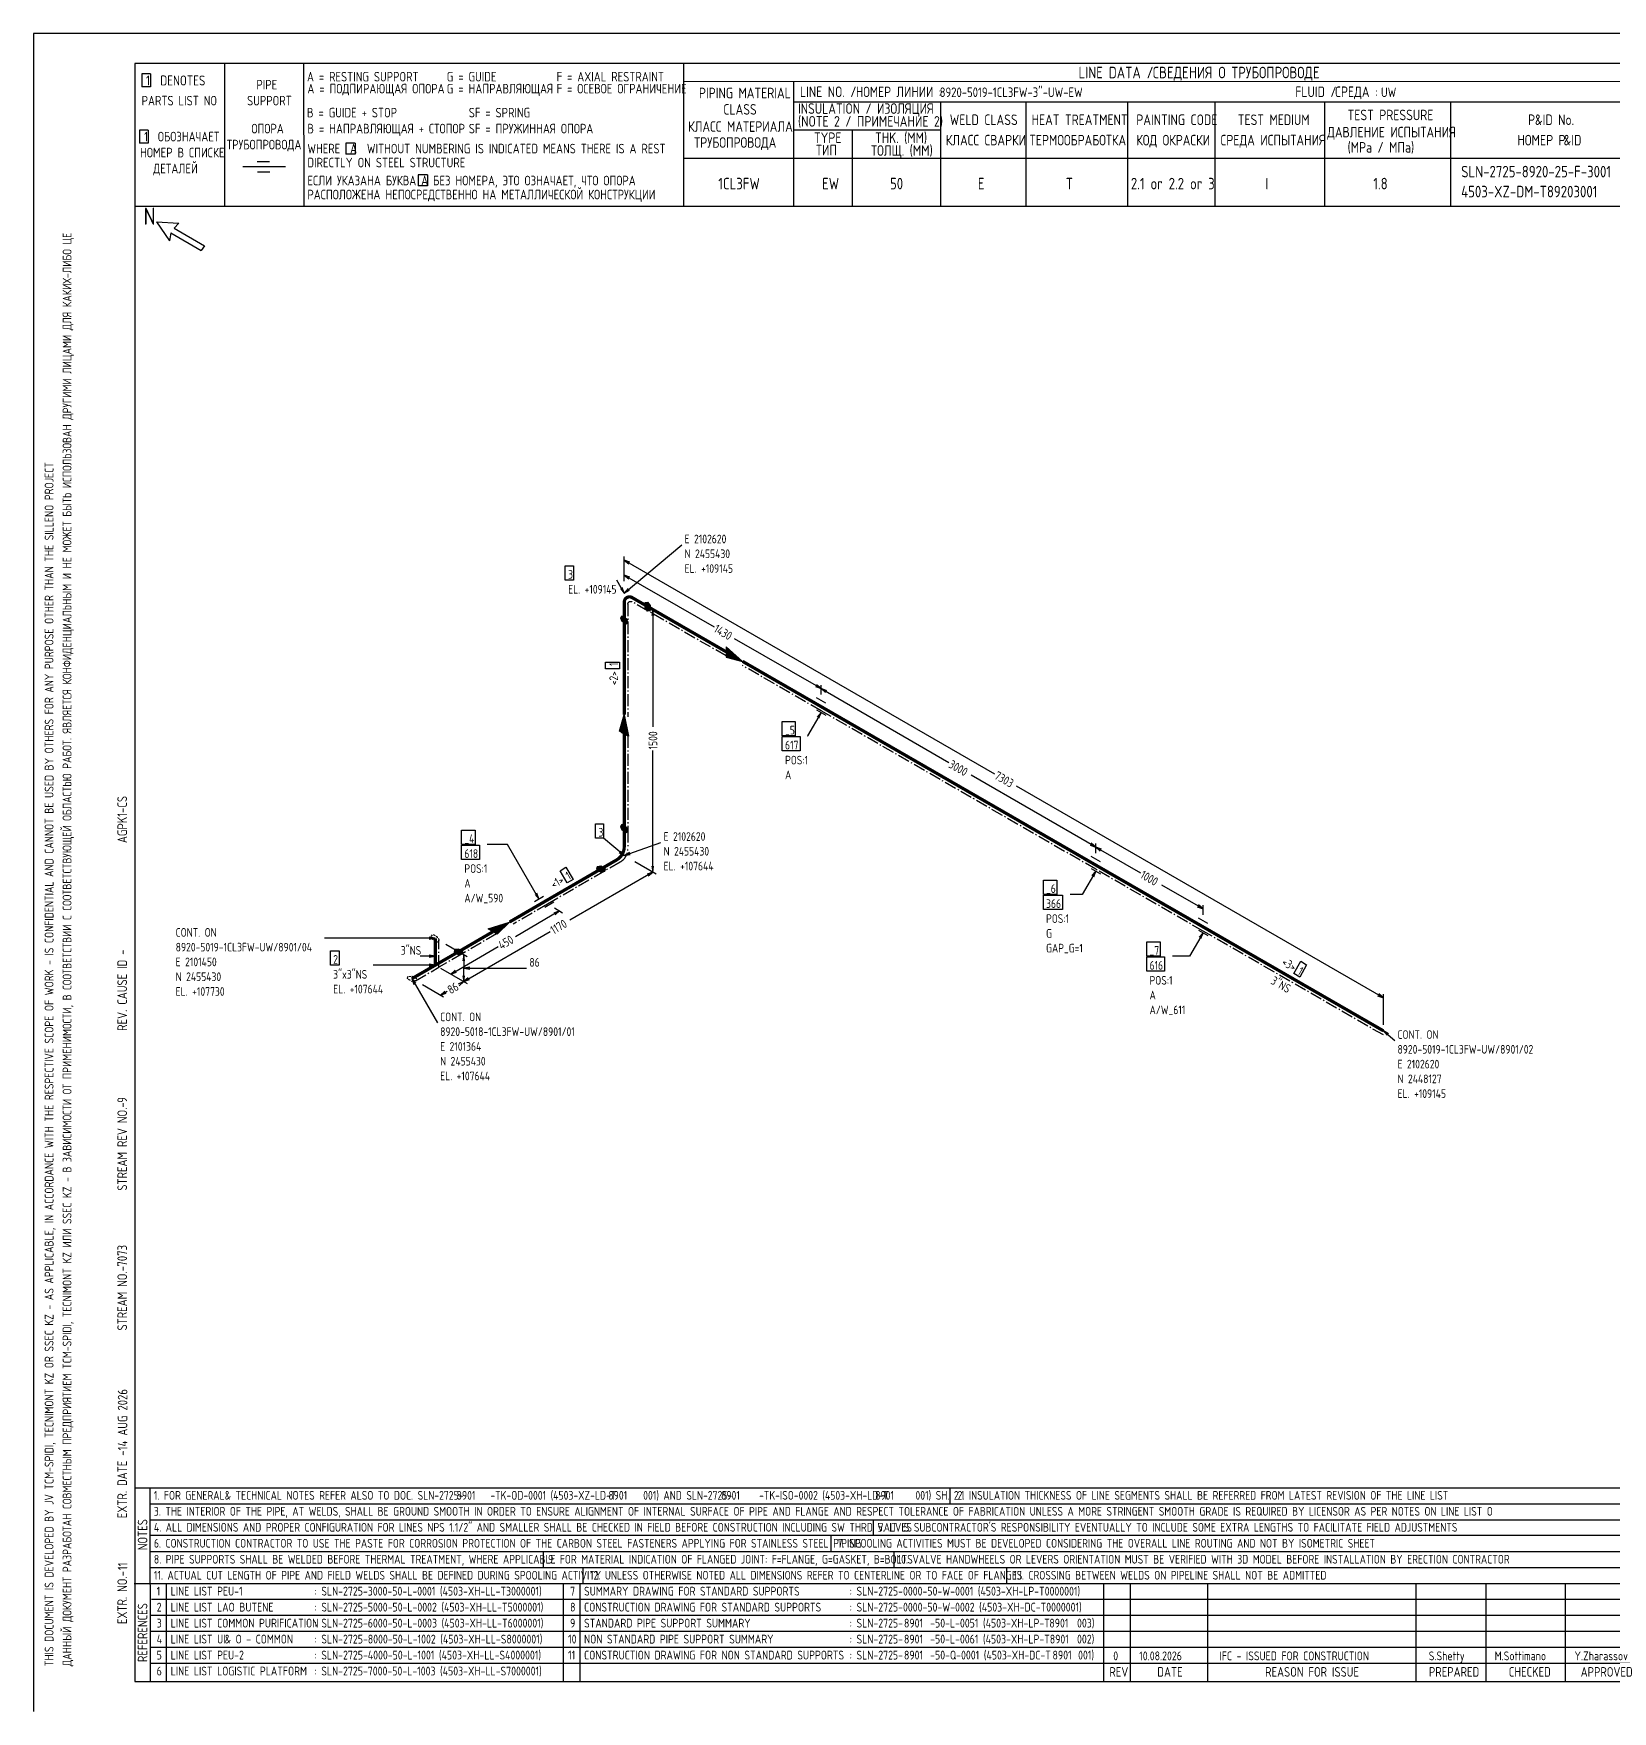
# Model space of a CAD drawing. Extents: x -1005 to 594, y -998 to 420.
# Drawn here: x 0 to 395.3, y 0 to 420 of the extents above; entities that cross this region are included whole.
import ezdxf

# ---------------------------------------------------------------- set-up
doc = ezdxf.new("R2010")
doc.units = 0
doc.linetypes.add('GT100', pattern=[0.8, 0.533333, -0.266667])
doc.linetypes.add('GT111', pattern=[4.5, 3, -0.6, 0.3, -0.6])
doc.styles.add('TTFN17', font='GOST type A')

msp = doc.modelspace()

# ---------------------------------------------------------------- linework, layer by layer
at = {"layer": 'GT_1', "flags": 128}
for points in [[(0, 420), (0, 0)], [(594, 420), (0, 420)], [(589.1, 412.5), (25.4, 412.5)], [(25.4, 412.5), (25.4, 7.5)], [(47.8, 412.5), (47.8, 376.7)], [(67.6, 412.5), (67.7, 376.7)], [(162.7, 412.5), (162.7, 376.7)], [(29.3, 409.9), (27.1, 409.9)], [(27.1, 409.9), (27.1, 406.7)], [(29.3, 409.9), (29.3, 406.7)], [(589.1, 408), (162.7, 407.9)], [(190.3, 407.8), (190.3, 376.7)], [(29.3, 406.7), (27.1, 406.7)], [(190.3, 402.9), (402.7, 402.9)], [(227.1, 402.9), (227.1, 376.7)], [(248.4, 402.9), (248.4, 376.8)], [(273.9, 402.9), (273.9, 376.7)], [(295.8, 402.9), (295.8, 376.7)], [(323.2, 402.9), (323.2, 376.7)], [(354.8, 402.9), (354.8, 376.8)], [(28.7, 395.8), (26.5, 395.8)], [(26.5, 395.8), (26.5, 392.6)], [(28.7, 395.8), (28.7, 392.6)], [(227.1, 395.8), (190.3, 395.8)], [(205, 395.8), (205, 376.7)], [(28.7, 392.6), (26.5, 392.6)], [(80.5, 392.6), (78.2, 392.6)], [(78.2, 392.6), (78.2, 389.8)], [(80.5, 392.6), (80.5, 389.8)], [(63.1, 386.6), (52.4, 386.6)], [(59.1, 387.9), (56, 387.9)], [(80.5, 389.8), (78.2, 389.8)], [(230.2, 388.7), (162.7, 388.7)], [(402.7, 388.7), (226.9, 388.7)], [(59.2, 385.3), (56.1, 385.3)], [(98.6, 384.6), (96.3, 384.6)], [(96.3, 384.6), (96.3, 381.9)], [(98.6, 384.6), (98.6, 381.9)], [(98.6, 381.9), (96.3, 381.9)], [(402.7, 376.7), (25.4, 376.7)], [(30.8, 372.9), (34, 368.1)], [(30.8, 372.9), (36.4, 372.5)], [(34.4, 370.1), (34, 368.1)], [(34.4, 370.1), (42, 365.7)], [(36.4, 372.5), (35.2, 371.3)], [(35.2, 371.3), (42.8, 366.9)], [(42.8, 366.9), (42, 365.7)], [(147.9, 279.95), (162.3, 292.025)], [(133.125, 286.775), (135.15, 286.775), (135.15, 283.175), (133.125, 283.175), (133.125, 286.775)], [(147.9, 282.95), (147.9, 289.1)], [(149.325, 287.675), (147.9, 288.2), (149.025, 287.225)], [(147.9, 288.2), (240.6, 234.725)], [(147.9, 279.95), (146.025, 283.175)], [(147.9, 282.95), (147.9, 285.35)], [(149.325, 283.925), (147.9, 284.45), (149.025, 283.475)], [(147.9, 284.45), (170.4, 271.475)], [(146.925, 281.075), (147.9, 279.95), (147.375, 281.375)], [(148.875, 281.075), (147.9, 279.95), (149.175, 280.7)], [(150.525, 278.45), (155.85, 275.375)], [(154.35, 275.6), (153.75, 275.45), (153.15, 276.275), (153.15, 277.55), (153.75, 277.7), (154.35, 276.875), (154.35, 275.6)], [(153.15, 277.4), (153.968, 277.4)], [(153.15, 277.2), (154.114, 277.2)], [(147.3, 274.175), (146.925, 273.725), (147.3, 272.9), (148.5, 272.225), (148.875, 272.675), (148.5, 273.5), (147.3, 274.175)], [(146.982, 273.6), (148.322, 273.6)], [(146.987, 273.8), (147.967, 273.8)], [(147.073, 273.4), (148.545, 273.4)], [(147.164, 273.2), (148.636, 273.2)], [(147.255, 273), (148.727, 273)], [(153.15, 277), (154.259, 277)], [(153.15, 276.8), (154.35, 276.8)], [(153.15, 276.6), (154.35, 276.6)], [(153.15, 276.4), (154.35, 276.4)], [(153.205, 276.2), (154.35, 276.2)], [(153.35, 276), (154.35, 276)], [(153.495, 275.8), (154.35, 275.8)], [(153.641, 275.6), (154.35, 275.6)], [(155.25, 274.325), (155.025, 275.825), (154.8, 274.325)], [(155.025, 275.825), (155.025, 246.425)], [(147.478, 272.8), (148.818, 272.8)], [(147.833, 272.6), (148.812, 272.6)], [(173.4, 265.25), (173.4, 263.9), (177.525, 262.85), (173.4, 266.45), (173.4, 264.05), (177.15, 263.075), (173.4, 266.375), (173.4, 264.275), (176.7, 263.3), (173.4, 266.15), (173.4, 264.425), (176.325, 263.6), (173.4, 266), (173.4, 264.575), (175.95, 263.75), (173.4, 265.85), (173.4, 264.725), (175.5, 264.05), (173.4, 265.7), (173.4, 264.95), (175.2, 264.2), (173.4, 265.475), (173.4, 265.1), (174.75, 264.5), (173.4, 265.325), (173.4, 265.25), (177.525, 262.85)], [(197.175, 256.025), (175.5, 268.475)], [(143.175, 260.975), (143.175, 262.625), (146.7, 262.625), (146.7, 260.975), (143.175, 260.975)], [(195.75, 256.55), (197.175, 256.025), (196.05, 257)], [(197.175, 254.525), (197.175, 256.925)], [(197.175, 254.525), (197.175, 256.925)], [(198.375, 252.35), (196.05, 253.7)], [(198.6, 255.5), (197.175, 256.025), (198.3, 255.05)], [(197.175, 256.025), (229.2, 237.575)], [(147.9, 244.7), (146.7, 245.375), (147.9, 249.5), (148.95, 244.1), (146.85, 245.3), (147.9, 249.05), (148.875, 244.175), (147, 245.225), (147.9, 248.525), (148.725, 244.25), (147.15, 245.15), (147.9, 248.075), (148.575, 244.325), (147.3, 245), (147.9, 247.625), (148.425, 244.4), (147.45, 244.925), (147.9, 247.175), (148.275, 244.475), (147.6, 244.85), (147.9, 246.725), (148.125, 244.55), (147.75, 244.775), (147.9, 246.275), (147.975, 244.625), (147.9, 244.7), (147.9, 249.5)], [(197.175, 250.025), (193.8, 244.175), (193.875, 244.175)], [(196.05, 250.7), (198.375, 249.35)], [(196.65, 248.6), (197.175, 250.025), (196.2, 248.9)], [(187.425, 247.775), (190.65, 247.775), (190.65, 244.175), (187.425, 244.175), (187.425, 247.775)], [(187.425, 244.025), (191.925, 244.025), (191.925, 240.425), (187.425, 240.425), (187.425, 244.025)], [(155.025, 210.125), (155.025, 240.5)], [(265.95, 216.35), (234.75, 234.35)], [(337.95, 178.625), (246.075, 231.575)], [(107.175, 220.625), (110.55, 220.625), (110.55, 217.025), (107.175, 217.025), (107.175, 220.625)], [(140.7, 222.2), (142.725, 222.2), (142.725, 218.6), (140.7, 218.6), (140.7, 222.2)], [(147.9, 214.25), (142.725, 218.6)], [(147.3, 221.975), (146.925, 221.525), (147.3, 220.7), (148.5, 220.025), (148.875, 220.475), (148.5, 221.3), (147.3, 221.975)], [(146.982, 221.4), (148.322, 221.4)], [(146.987, 221.6), (147.967, 221.6)], [(147.073, 221.2), (148.545, 221.2)], [(147.164, 221), (148.636, 221)], [(147.255, 220.8), (148.727, 220.8)], [(147.478, 220.6), (148.818, 220.6)], [(147.833, 220.4), (148.812, 220.4)], [(107.175, 216.875), (111.675, 216.875), (111.675, 213.275), (107.175, 213.275), (107.175, 216.875)], [(126.525, 203.375), (118.65, 217.025), (113.55, 217.025)], [(146.625, 215), (147.9, 214.25), (146.925, 215.375)], [(147.9, 214.25), (157.05, 217.55)], [(149.175, 215), (147.9, 214.25), (149.4, 214.475)], [(264.525, 216.875), (265.95, 216.35), (264.825, 217.325)], [(265.95, 214.85), (265.95, 217.25)], [(265.95, 214.85), (265.95, 217.25)], [(267.375, 215.825), (265.95, 216.35), (267.075, 215.375)], [(265.95, 216.35), (277.125, 209.9)], [(131.85, 210.425), (133.275, 211.325), (135.075, 208.25), (133.575, 207.425), (131.85, 210.425)], [(155.025, 210.125), (134.25, 198.05)], [(142.05, 211.55), (141.075, 211.4), (140.925, 210.875), (142.05, 210.2), (143.025, 210.35), (143.175, 210.875), (142.05, 211.55)], [(140.961, 211), (142.967, 211)], [(141.018, 211.2), (142.633, 211.2)], [(141.05, 210.8), (143.154, 210.8)], [(141.075, 211.4), (142.3, 211.4)], [(141.383, 210.6), (143.096, 210.6)], [(141.717, 210.4), (143.039, 210.4)], [(150.525, 212.75), (155.85, 209.675)], [(150.525, 212.75), (155.85, 209.675)], [(153.9, 209.15), (155.025, 210.125), (153.6, 209.6)], [(154.8, 211.625), (155.025, 210.125), (155.25, 211.625)], [(265.95, 210.35), (262.575, 204.5), (259.5, 204.5)], [(267.15, 212.675), (264.825, 214.025)], [(264.825, 211.025), (267.15, 209.675)], [(265.425, 208.925), (265.95, 210.35), (264.975, 209.225)], [(252.825, 208.1), (256.2, 208.1), (256.2, 204.5), (252.825, 204.5), (252.825, 208.1)], [(292.8, 200.9), (282.45, 206.825)], [(125.4, 202.775), (127.65, 204.05)], [(125.55, 204.5), (126.525, 203.375), (126, 204.8)], [(130.275, 202.55), (128.025, 201.275)], [(252.825, 204.35), (257.625, 204.35), (257.625, 200.75), (252.825, 200.75), (252.825, 204.35)], [(291.375, 201.425), (292.8, 200.9), (291.675, 201.875)], [(292.8, 199.4), (292.8, 201.8)], [(115.05, 195.2), (113.85, 195.875), (119.175, 197.6), (116.1, 194.6), (114, 195.8), (118.8, 197.375), (116.025, 194.675), (114.15, 195.725), (118.35, 197.15), (115.875, 194.75), (114.3, 195.65), (117.975, 196.85), (115.725, 194.825), (114.45, 195.5), (117.6, 196.7), (115.575, 194.9), (114.6, 195.425), (117.15, 196.4), (115.425, 194.975), (114.75, 195.35), (116.85, 196.25), (115.275, 195.05), (114.9, 195.275), (116.4, 195.95), (115.125, 195.125), (115.05, 195.2), (119.175, 197.6)], [(131.7, 200.375), (120.675, 193.925)], [(130.575, 199.4), (131.7, 200.375), (130.275, 199.85)], [(130.425, 201.125), (132.45, 199.925)], [(294, 197.225), (291.675, 198.575)], [(100.575, 193.55), (72.825, 193.55)], [(99.075, 193.325), (100.575, 193.55), (99.075, 193.775)], [(107.7, 182.675), (129.375, 195.2)], [(292.8, 194.9), (289.425, 189.05), (285.15, 189.05)], [(291.675, 195.575), (294, 194.225)], [(292.275, 193.475), (292.8, 194.9), (291.825, 193.775)], [(74.325, 190.4), (76.5, 190.4), (76.5, 186.8), (74.325, 186.8), (74.325, 190.4)], [(100.575, 189.05), (96.825, 189.05)], [(99.075, 188.825), (100.575, 189.05), (99.075, 189.275)], [(103.2, 192.05), (108.525, 188.975)], [(104.475, 184.55), (116.325, 191.45)], [(106.425, 190.85), (105.45, 190.7), (105.3, 190.175), (106.425, 189.5), (107.4, 189.65), (107.55, 190.175), (106.425, 190.85)], [(105.307, 190.2), (107.508, 190.2)], [(105.364, 190.4), (107.175, 190.4)], [(105.421, 190.6), (106.842, 190.6)], [(105.592, 190), (107.5, 190)], [(105.925, 189.8), (107.443, 189.8)], [(106.258, 189.6), (107.075, 189.6)], [(107.925, 187.925), (107.7, 189.425), (107.475, 187.925)], [(107.7, 189.425), (107.7, 186.05)], [(278.7, 192.65), (282.075, 192.65), (282.075, 189.05), (278.7, 189.05), (278.7, 192.65)], [(100.575, 186.8), (87.825, 186.8), (85.05, 186.8)], [(99.075, 186.575), (100.575, 186.8), (99.075, 187.025)], [(101.85, 186.05), (108.525, 182.225)], [(101.85, 186.05), (108.525, 182.225)], [(101.85, 186.05), (105.225, 184.1)], [(101.85, 186.05), (108.525, 182.225)], [(105.6, 185.525), (104.475, 184.55), (105.9, 185.075)], [(109.2, 186.275), (107.7, 186.05), (109.2, 185.825)], [(107.7, 182.675), (107.7, 186.05)], [(107.7, 186.05), (123.45, 186.05)], [(278.7, 188.9), (283.2, 188.9), (283.2, 185.3), (278.7, 185.3), (278.7, 188.9)], [(317.325, 187.775), (318.75, 186.875), (317.025, 183.8), (315.525, 184.7), (317.325, 187.775)], [(95.7, 182.3), (94.725, 183.425), (95.25, 182)], [(94.725, 183.425), (101.1, 172.4)], [(97.35, 181.925), (102.675, 178.85)], [(106.575, 181.625), (107.7, 182.675), (106.35, 182.075)], [(107.7, 182.675), (106.875, 182.15)], [(107.475, 184.175), (107.7, 182.675), (107.925, 184.175)], [(108.825, 183.65), (107.7, 182.675), (109.125, 183.2)], [(102.975, 180.275), (101.85, 179.3), (103.275, 179.825)], [(101.85, 179.3), (103.575, 180.275)], [(336.525, 179.15), (337.95, 178.625), (336.825, 179.6)], [(337.95, 171.875), (337.95, 179.525)], [(339.225, 169.625), (337.95, 170.375), (338.925, 169.25)], [(337.95, 170.375), (340.8, 167.975)], [(25.3, 56), (402.7, 56)], [(29.1, 56), (29.2, 7.5)], [(229.4, 56), (229.4, 52)], [(29.1, 52), (402.7, 52)], [(29.1, 48), (402.7, 48)], [(210.2, 48), (210.2, 44)], [(402.7, 44), (29.1, 44)], [(199.6, 44), (199.6, 40)], [(29.2, 40), (402.7, 40)], [(127.6, 40), (127.6, 36)], [(215.4, 40), (215.4, 36)], [(29.1, 36), (402.7, 36)], [(137.5, 36), (137.5, 32)], [(243.6, 36), (243.6, 32)], [(25.2, 32), (402.7, 32)], [(33.2, 32), (33.2, 7.6)], [(132.6, 32), (132.6, 7.6)], [(136.8, 32), (136.8, 7.6)], [(267.9, 32), (267.9, 7.5)], [(274.6, 32), (274.6, 7.5)], [(293.9, 32), (293.9, 7.5)], [(346.1, 32), (346.1, 7.5)], [(363.6, 32), (363.6, 7.5)], [(383.5, 32), (383.5, 7.5)], [(402.7, 28), (29.5, 28)], [(402.7, 24), (29.1, 24)], [(402.7, 20), (29.1, 20)], [(402.7, 16), (29.1, 16)], [(402.7, 12), (29.2, 12)], [(25.4, 7.5), (589.1, 7.5)], [(0, 0), (0, 0)]]:
    msp.add_lwpolyline(points, dxfattribs=at)
at = {"layer": 'GT_1', "const_width": 0.8, "flags": 128}
for points in [[(147.9, 277.7, -0.577557), (149.85, 278.825)], [(145.95, 213.125, 0.267786), (147.9, 216.5)]]:
    msp.add_lwpolyline(points, format="xyb", dxfattribs=at)
for points in [[(147.9, 273.2), (147.9, 277.7)], [(149.85, 278.825), (153.75, 276.575)], [(147.9, 249.5), (147.9, 273.2)], [(153.75, 276.575), (173.4, 265.25)], [(177.525, 262.85), (197.175, 251.525)], [(197.175, 251.525), (265.95, 211.85)], [(147.9, 221), (147.9, 244.7)], [(147.9, 216.5), (147.9, 221)], [(127.8, 202.625), (142.05, 210.875)], [(142.05, 210.875), (145.95, 213.125)], [(265.95, 211.85), (292.8, 196.4)], [(119.175, 197.6), (127.8, 202.625)], [(100.575, 193.55), (100.575, 186.8)], [(106.425, 190.175), (115.05, 195.2)], [(292.8, 196.4), (337.95, 170.375)], [(100.575, 186.8), (106.425, 190.175)], [(100.575, 186.8), (94.725, 183.425)]]:
    msp.add_lwpolyline(points, dxfattribs=at)
at = {"layer": 'GT_1', "linetype": 'GT111', "flags": 128}
for points in [[(148.809, 277.175, -0.577744), (149.85, 277.775)], [(146.859, 212.6, 0.267786), (148.809, 215.975)]]:
    msp.add_lwpolyline(points, format="xyb", dxfattribs=at)
for points in [[(153.75, 275.525), (149.85, 277.775)], [(148.8, 277.175), (148.8, 272.675)], [(173.4, 264.2), (153.75, 275.525)], [(148.8, 272.675), (148.8, 248.975)], [(197.175, 250.475), (177.525, 261.8)], [(265.95, 210.8), (197.175, 250.475)], [(148.8, 244.175), (148.8, 220.475)], [(148.8, 220.475), (148.8, 215.975)], [(142.95, 210.35), (128.7, 202.1)], [(146.85, 212.6), (142.95, 210.35)], [(292.8, 195.35), (265.95, 210.8)], [(128.7, 202.1), (120.075, 197.075)], [(115.95, 194.675), (107.325, 189.65)], [(337.95, 169.325), (292.8, 195.35)], [(101.475, 186.275), (101.475, 193.025)], [(107.325, 189.65), (101.475, 186.275)], [(95.625, 182.9), (101.475, 186.275)]]:
    msp.add_lwpolyline(points, dxfattribs=at)
at = {"layer": 'GT_1', "linetype": 'GT100', "flags": 128}
for points in [[(99.975, 193.25), (99.6, 194.075), (99.975, 194.525), (101.175, 193.85), (101.55, 193.025), (101.175, 192.575), (99.975, 193.25)], [(93.6, 183.425), (93.75, 183.95), (94.725, 184.1), (95.85, 183.425), (95.7, 182.9), (94.725, 182.75), (93.6, 183.425)]]:
    msp.add_lwpolyline(points, dxfattribs=at)

# ---------------------------------------------------------------- texts
at = {"layer": 'GT_1', "style": 'TTFN17'}
for s, height, p in [('LINE DATA /', 2.8875, (261.633, 408.8)), ('СВЕДЕНИЯ О ТРУБОПРОВОДЕ', 2.8875, (280.233, 408.8)), (' 1  DENOTES', 2.5025, (26.875, 407)), (' PIPE', 2.4062, (54.561, 406)), ('A = RESTING SUPPORT', 2.40625, (68.461, 408)), ('A = ПОДПИРАЮЩАЯ ОПОРА', 2.40625, (68.561, 405)), ('G = GUIDE', 2.4062, (103.461, 408)), ('G = НАПРАВЛЯЮЩАЯ', 2.40625, (103.461, 405)), ('F = AXIAL RESTRAINT', 2.40625, (130.961, 408)), ('F = ОСЕВОЕ ОГРАНИЧЕНИЕ', 2.40625, (130.961, 405)), ('PARTS LIST NO', 2.40625, (27.061, 402)), ('SUPPORT', 2.4062, (53.461, 402)), ('PIPING MATERIAL', 2.64687, (166.597, 403.8)), ('LINE NO. /', 2.6469, (191.897, 404.1)), ('НОМЕР ЛИНИИ :', 2.59875, (205.89, 404.1)), ('8920-5019-1CL3FW-3"-UW-EW', 2.40625, (226.861, 404.1)), ('FLUID /', 2.6469, (315.897, 404.1)), ('СРЕДА :', 2.6469, (325.897, 404.1)), ('UW', 2.4062, (337.361, 404.1)), ('B = GUIDE + STOP', 2.40625, (68.461, 399)), ('SF = SPRING', 2.40625, (108.961, 399)), ('CLASS', 2.6469, (172.697, 399.7)), ('(NOTE 2 / ПРИМЕЧАНИЕ 2)', 2.64687, (191.397, 396.7)), ('INSULATION / ИЗОЛЯЦИЯ', 2.64687, (191.397, 399.9)), ('WELD CLASS', 2.6469, (229.397, 397.1)), ('HEAT TREATMENT', 2.64687, (249.897, 397.1)), ('PAINTING CODE', 2.64687, (276.097, 397.1)), ('TEST MEDIUM', 2.64687, (301.497, 397.1)), ('TEST PRESSURE', 2.64687, (328.997, 398.3)), ('P', 2.647, (374.197, 397.1)), ('&ID No.', 2.6469, (375.908, 397.1)), (' 1  ОБОЗНАЧАЕТ', 2.40625, (26.461, 393)), ('ОПОРА', 2.4062, (54.561, 395)), ('B = НАПРАВЛЯЮЩАЯ + СТОПОР', 2.40625, (68.561, 395)), ('SF = ПРУЖИННАЯ ОПОРА', 2.40625, (108.961, 395)), ('КЛАСС МАТЕРИАЛА', 2.64687, (163.897, 395.4)), ('TYPE', 2.6469, (195.397, 392.6)), ('THK. (MM)', 2.6469, (210.697, 392.6)), ('ДАВЛЕНИЕ ИСПЫТАНИЯ', 2.64687, (323.897, 394)), ('НОМЕР В СПИСКЕ', 2.40625, (26.661, 389)), ('ТРУБОПРОВОДА', 2.40625, (48.361, 391)), ('WHERE  A  WITHOUT NUMBERING IS INDICATED MEANS THERE IS A REST', 2.40625, (68.561, 390)), ('ТРУБОПРОВОДА', 2.64687, (165.397, 391.4)), ('ТИП', 2.6469, (195.897, 389.5)), ('ТОЛЩ. (ММ)', 2.6469, (209.697, 389.4)), ('КЛАСС СВАРКИ', 2.64687, (228.397, 392)), ('ТЕРМООБРАБОТКА', 2.64687, (249.397, 392)), ('КОД ОКРАСКИ', 2.64687, (276.097, 392)), ('СРЕДА ИСПЫТАНИЯ', 2.64687, (297.197, 392)), ('(MPa / МПа)', 2.64687, (328.997, 390.2)), ('НОМЕР P', 2.6469, (371.497, 392)), ('&ID', 2.6469, (383.097, 392)), ('ДЕТАЛЕЙ', 2.4062, (29.961, 385)), ('DIRECTLY ON STEEL STRUCTURE', 2.40625, (68.561, 386.5)), ('SLN-2725-8920-25-F-3001', 2.8875, (357.433, 384)), ('ЕСЛИ УКАЗАНА БУКВА A БЕЗ НОМЕРА, ЭТО ОЗНАЧАЕТ, ЧТО ОПОРА', 2.40625, (68.561, 382)), ('1CL3FW', 2.8875, (171.433, 381)), ('EW', 2.8875, (197.433, 381)), ('50', 2.8875, (214.433, 381)), ('E', 2.888, (236.433, 381)), ('T', 2.888, (258.433, 381)), ('2.1 or 2.2 or 3', 2.8875, (274.733, 381)), ('I', 2.888, (308.433, 381)), ('1.8', 2.8875, (335.433, 381)), ('РАСПОЛОЖЕНА НЕПОСРЕДСТВЕННО НА МЕТАЛЛИЧЕСКОЙ КОНСТРУКЦИИ', 2.40625, (68.561, 378.5)), ('4503-XZ-DM-T89203001', 2.8875, (357.433, 379)), ('N', 4.331, (27.55, 372.1)), ('E 2102620', 2.1656, (163, 292.4)), ('N 2455430', 2.1656, (163, 288.703)), ('3', 2.166, (133.838, 283.55)), ('EL. +109145', 2.16562, (163, 285.005)), ('EL. +109145', 2.16562, (133.838, 279.8)), ('_5', 2.1656, (188.158, 244.55)), ('617', 2.1656, (188.158, 240.8)), ('A', 2.166, (188.158, 233.353)), ('POS:1', 2.1656, (188.158, 237.05)), ('_4', 2.1656, (107.862, 217.4)), ('3', 2.166, (141.43, 218.975)), ('E 2102620', 2.1656, (157.75, 217.925)), ('618', 2.1656, (107.862, 213.65)), ('N 2455430', 2.1656, (157.75, 214.228)), ('POS:1', 2.1656, (107.862, 209.9)), ('EL. +107644', 2.16562, (157.75, 210.53)), ('A', 2.166, (107.862, 206.203)), ('_6', 2.1656, (253.5, 204.875)), ('A/W_590', 2.1656, (107.862, 202.505)), ('366', 2.1656, (253.5, 201.125)), ('POS:1', 2.1656, (253.5, 197.375)), ('CONT. ON', 2.1656, (35.585, 193.925)), ('G', 2.166, (253.5, 193.678)), ('8920-5019-1CL3FW-UW/8901/04', 2.16562, (35.585, 190.228)), ('2', 2.166, (75.017, 187.175)), ('3"NS', 2.1656, (91.952, 189.425)), ('GAP_G=1', 2.1656, (253.5, 189.98)), ('_7', 2.1656, (279.414, 189.425)), ('E 2101450', 2.1656, (35.585, 186.53)), ('N 2455430', 2.1656, (35.585, 182.833)), ('3"x3"NS', 2.1656, (75.017, 183.425)), ('86', 2.1656, (124.15, 186.425)), ('616', 2.1656, (279.414, 185.675)), ('EL. +107730', 2.16562, (35.585, 179.135)), ('EL. +107644', 2.16562, (75.017, 179.728)), ('POS:1', 2.1656, (279.414, 181.925)), ('A', 2.166, (279.414, 178.228)), ('A/W_611', 2.1656, (279.414, 174.53)), ('CONT. ON', 2.1656, (101.8, 172.775)), ('8920-5018-1CL3FW-UW/8901/01', 2.16562, (101.8, 169.078)), ('CONT. ON', 2.1656, (341.5, 168.35)), ('E 2101364', 2.1656, (101.8, 165.38)), ('N 2455430', 2.1656, (101.8, 161.683)), ('8920-5019-1CL3FW-UW/8901/02', 2.16562, (341.5, 164.653)), ('EL. +107644', 2.16562, (101.8, 157.985)), ('E 2102620', 2.1656, (341.5, 160.955)), ('N 2448127', 2.1656, (341.5, 157.258)), ('EL. +109145', 2.16562, (341.5, 153.56)), ('1. FOR GENERAL', 2.18487, (30.128, 53)), ('& TECHNICAL NOTES REFER ALSO TO DOC. SLN-2725-      -TK-OD-0001 (4503-XZ-LD-T      001) AND SLN-2725-      -TK-ISO-0002 (4503-XH-LD-T      001) SH. 2.1', 2.18487, (47.868, 53)), ('8901', 2.1849, (105.928, 53)), ('8901', 2.1849, (143.928, 53)), ('8901', 2.1849, (172.128, 53)), ('8901', 2.1849, (210.728, 53)), ('2. INSULATION THICKNESS OF LINE SEGMENTS SHALL BE REFERRED FROM LATEST REVISION OF THE LINE LIST', 2.18487, (231.328, 53)), ('3. THE INTERIOR OF THE PIPE, AT WELDS, SHALL BE GROUND SMOOTH IN ORDER TO ENSURE ALIGNMENT OF INTERNAL SURFACE OF PIPE AND FLANGE AND RESPECT TOLERANCE OF FABRICATION UNLESS A MORE STRINGENT SMOOTH GRADE IS REQUIRED BY LICENSOR AS PER NOTES ON LINE LIST O', 2.18487, (30.128, 49)), ('4. ALL DIMENSIONS AND PROPER CONFIGURATION FOR LINES NPS 1.1/2" AND SMALLER SHALL BE CHECKED IN FIELD BEFORE CONSTRUCTION INCLUDING SW THRD VALVES', 2.18487, (30.128, 45)), ("5. IT IS SUBCONTRACTOR'S RESPONSIBILITY EVENTUALLY TO INCLUDE SOME EXTRA LENGTHS TO FACILITATE FIELD ADJUSTMENTS", 2.18487, (211.328, 45)), ('6. CONSTRUCTION CONTRACTOR TO USE THE PASTE FOR CORROSION PROTECTION OF THE CARBON STEEL FASTENERS APPLYING FOR STAINLESS STEEL PIPING', 2.18487, (30.128, 41)), ('7. SPOOLING ACTIVITIES MUST BE DEVELOPED CONSIDERING THE OVERALL LINE ROUTING AND NOT BY ISOMETRIC SHEET', 2.18487, (201.328, 41)), ('8. PIPE SUPPORTS SHALL BE WELDED BEFORE THERMAL TREATMENT, WHERE APPLICABLE', 2.18487, (30.128, 37)), ('9. FOR MATERIAL INDICATION OF FLANGED JOINT: F=FLANGE, G=GASKET, B=BOLTS', 2.18487, (128.828, 37)), ('10. VALVE HANDWHEELS OR LEVERS ORIENTATION MUST BE VERIFIED WITH 3D MODEL BEFORE INSTALLATION BY ERECTION CONTRACTOR', 2.18487, (216.328, 37)), ('11. ACTUAL CUT LENGTH OF PIPE AND FIELD WELDS SHALL BE DEFINED DURING SPOOLING ACTIVITY', 2.18487, (30.128, 33)), ('12. UNLESS OTHERWISE NOTED ALL DIMENSIONS REFER TO CENTERLINE OR TO FACE OF FLANGES', 2.18487, (139.328, 33)), ('13. CROSSING BETWEEN WELDS ON PIPELINE SHALL NOT BE ADMITTED', 2.18487, (245.328, 33)), ('1', 2.214, (30.832, 29)), ('LINE LIST PEU-1', 2.21375, (34.332, 29)), (': SLN-2725-3000-50-L-0001 (4503-XH-LL-T3000001)', 2.21375, (70.332, 29)), ('7', 2.214, (134.332, 29)), ('SUMMARY DRAWING FOR STANDARD SUPPORTS', 2.21375, (137.832, 29)), (': SLN-2725-0000-50-W-0001 (4503-XH-LP-T0000001)', 2.21375, (204.332, 29)), ('2', 2.214, (30.832, 25)), ('LINE LIST LAO BUTENE', 2.21375, (34.332, 25)), (': SLN-2725-5000-50-L-0002 (4503-XH-LL-T5000001)', 2.21375, (70.332, 25)), ('8', 2.214, (134.332, 25)), ('CONSTRUCTION DRAWING FOR STANDARD SUPPORTS', 2.21375, (137.832, 25)), (': SLN-2725-0000-50-W-0002 (4503-XH-DC-T0000001)', 2.21375, (204.332, 25)), ('3', 2.214, (30.832, 21)), ('LINE LIST COMMON PURIFICATION', 2.21375, (34.332, 21)), (': SLN-2725-6000-50-L-0003 (4503-XH-LL-T6000001)', 2.21375, (70.332, 21)), ('9', 2.214, (134.332, 21)), ('STANDARD PIPE SUPPORT SUMMARY', 2.21375, (137.832, 21)), (': SLN-2725-      -50-L-0051 (4503-XH-LP-T      003)', 2.21375, (204.332, 21)), ('8901', 2.2138, (217.932, 21)), ('8901', 2.2138, (254.332, 21)), ('4', 2.214, (30.832, 17)), ('LINE LIST UI', 2.21375, (34.332, 17)), ('& O - COMMON', 2.21375, (47.849, 17)), (': SLN-2725-8000-50-L-1002 (4503-XH-LL-S8000001)', 2.21375, (70.332, 17)), ('10', 2.2138, (133.832, 17)), ('NON STANDARD PIPE SUPPORT SUMMARY', 2.21375, (137.832, 17)), (': SLN-2725-      -50-L-0061 (4503-XH-LP-T      002)', 2.21375, (204.332, 17)), ('8901', 2.2138, (217.932, 17)), ('8901', 2.2138, (254.432, 17)), ('5', 2.214, (30.832, 13)), ('LINE LIST PEU-2', 2.21375, (34.332, 13)), (': SLN-2725-4000-50-L-1001 (4503-XH-LL-S4000001)', 2.21375, (70.332, 13)), ('11', 2.2138, (133.832, 13)), ('CONSTRUCTION DRAWING FOR NON STANDARD SUPPORTS', 2.21375, (137.832, 13)), (': SLN-2725-      -50-Q-0001 (4503-XH-DC-T      001)', 2.21375, (204.332, 13)), ('8901', 2.2138, (217.932, 13)), ('8901', 2.2138, (255.132, 13)), ('0', 2.214, (270.332, 12.8)), ('10.08.2026', 2.2138, (276.832, 12.8)), ('IFC - ISSUED FOR CONSTRUCTION', 2.21375, (296.932, 12.8)), ('S.Shetty', 2.2138, (349.332, 12.8)), ('M.Sottimano', 2.21375, (365.832, 12.8)), ('Y.Zharassov', 2.21375, (385.832, 12.8)), ('6', 2.214, (30.832, 9)), ('LINE LIST LOGISTIC PLATFORM', 2.21375, (34.332, 9)), (': SLN-2725-7000-50-L-1003 (4503-XH-LL-S7000001)', 2.21375, (70.332, 9)), ('REV', 2.4062, (269.361, 8.7)), ('DATE', 2.4062, (281.361, 8.7)), ('REASON FOR ISSUE', 2.40625, (308.361, 8.7)), ('PREPARED', 2.4062, (349.361, 8.7)), ('CHECKED', 2.4062, (369.361, 8.7)), ('APPROVED', 2.4062, (387.361, 8.7))]:
    msp.add_text(s, height=height, dxfattribs=at).set_placement(p)
for s, height, rotation, p in [('ДАННЫЙ ДОКУМЕНТ РАЗРАБОТАН СОВМЕСТНЫМ ПРЕДПРИЯТИЕМ TCM-SPIDI, TECNIMONT KZ ИЛИ SSEC KZ - В ЗАВИСИМОСТИ ОТ ПРИМЕНИМОСТИ, В СООТВЕТСТВИИ С СООТВЕТСТВУЮЩЕЙ ОБЛАСТЬЮ РАБОТ. ЯВЛЯЕТСЯ КОНФИДЕНЦИАЛЬНЫМ И НЕ МОЖЕТ БЫТЬ ИСПОЛЬЗОВАН ДРУГИМИ ЛИЦАМИ ДЛЯ КАКИХ-ЛИБО ЦЕ', 2.21375, 90, (9.5, 11.332)), ('THIS DOCUMENT IS DEVELOPED BY JV TCM-SPIDI, TECNIMONT KZ OR SSEC KZ - AS APPLICABLE, IN ACCORDANCE WITH THE RESPECTIVE SCOPE OF WORK - IS CONFIDENTIAL AND CANNOT BE USED BY OTHERS FOR ANY PURPOSE OTHER THAN THE SILLENO PROJECT', 2.21375, 90, (5, 11.332)), ('1430', 2.1656, -30, (170.1, 270.346)), ('1', 2.166, 90, (146.325, 261.678)), ('<2>', 2.1656, 90, (146.325, 256.853)), ('1500', 2.1656, 90, (156.17, 240.81)), ('3000', 2.1656, -30, (228.923, 236.412)), ('7303', 2.1656, -30, (240.353, 233.598)), ('AGPK1-CS', 2.4062, 90, (23.4, 217.361)), ('1', 2.166, 30, (134.018, 208.045)), ('1000', 2.1656, -30, (276.871, 208.772)), ('<1>', 2.1656, 30, (130.243, 205.866)), ('1170', 2.1656, 30, (130.205, 194.421)), ('450', 2.1656, 30, (117.177, 190.639)), ('REV. CAUSE ID -', 2.40625, 90, (23.4, 170.361)), ('<3>', 2.1656, -30, (312.268, 186.962)), ('1', 2.166, -30, (316.312, 184.628)), ('86', 2.1656, 30, (104.426, 179.476)), ('3"NS', 2.1656, -30, (309.563, 182.276)), ('STREAM REV NO.-', 2.40625, 90, (23.4, 130.361)), ('9', 2.406, 90, (23.4, 152.361)), ('7073', 2.4062, 90, (23.4, 111.361)), ('STREAM NO.-', 2.40625, 90, (23.4, 95.361)), ('14 AUG 2026', 2.40625, 90, (23.5, 65.361)), ('EXTR. DATE -', 2.40625, 90, (23.4, 48.361)), ('NOTES', 2.4062, 90, (28.5, 40.361)), ('EXTR. NO.-', 2.4062, 90, (23.4, 21.861)), ('11', 2.4062, 90, (23.5, 35.361)), ('REFERENCES', 2.4062, 90, (28.5, 12.361))]:
    msp.add_text(s, height=height, rotation=rotation, dxfattribs=at).set_placement(p)

doc.saveas('drawing.dxf')
